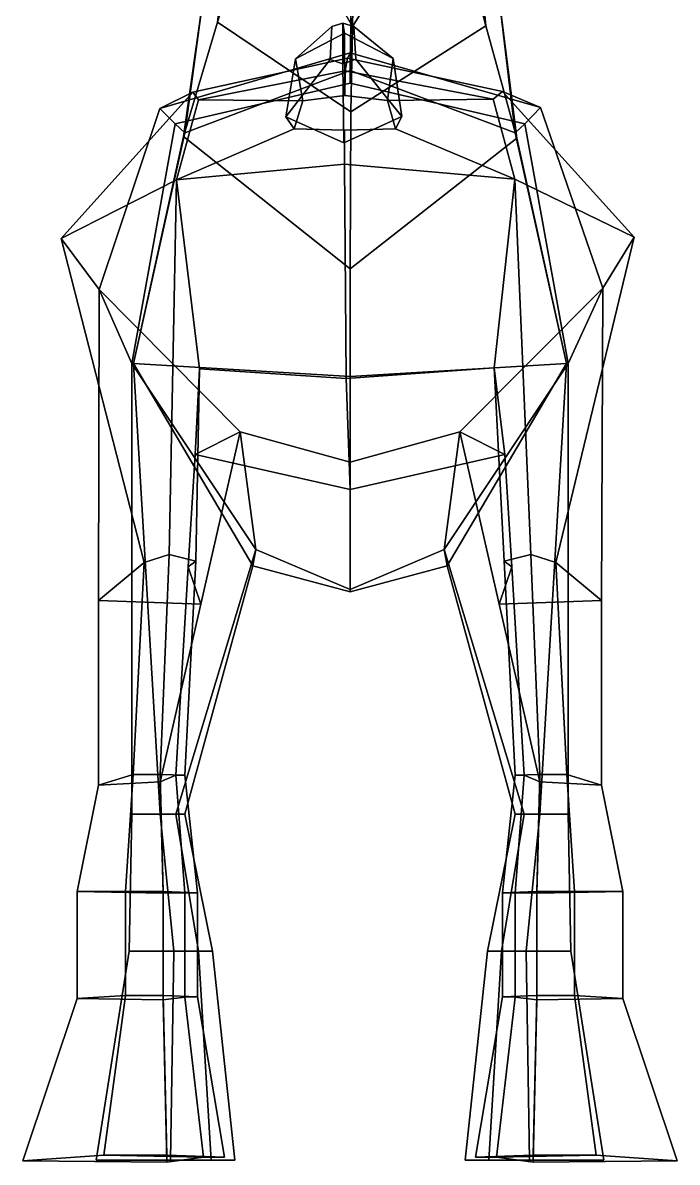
# Model space of a CAD drawing. Extents: x -86 to 94, y -151 to 302.
# Drawn here: x -84.9 to 84.9, y -151.2 to 144.4 of the extents above; entities that cross this region are included whole.
import ezdxf

# ---------------------------------------------------------------- set-up
doc = ezdxf.new("R2010")
doc.units = 0

msp = doc.modelspace()

# ---------------------------------------------------------------- linework, layer by layer
for points in [[(32.958328, 167.580826, 186.645874), (22.912651, 211.076385, 233.788879), (25.130964, 182.662674, 230.946121), (35.262779, 143.68161, 195.11792)], [(0.713539, 147.919083, 251.159149), (-34.70351, 172.449249, 249.450302), (-22.24432, 183.751892, 231.015366), (0.619799, 143.517441, 234.968155)], [(-34.391178, 144.569168, 195.148254), (0.244355, 121.370232, 208.255081), (0.619799, 143.517441, 234.968155), (-22.24432, 183.751892, 231.015366)], [(35.262779, 143.68161, 195.11792), (25.130964, 182.662674, 230.946121), (0.619799, 143.517441, 234.968155), (0.244355, 121.370232, 208.255081)], [(0.713539, 147.919083, 251.159149), (0.619799, 143.517441, 234.968155), (25.130964, 182.662674, 230.946121), (37.083038, 170.92981, 249.361984)], [(-43.176796, 114.901657, 167.02034), (-34.391178, 144.569168, 195.148254), (-31.472836, 168.637909, 186.69278), (-38.028492, 151.608093, 161.912643)], [(38.707783, 150.757416, 161.887436), (32.958328, 167.580826, 186.645874), (35.262779, 143.68161, 195.11792), (43.293999, 114.497597, 167.015335)], [(-42.872486, 115.876572, 125.8843), (-38.028492, 151.608093, 161.912643), (0.404186, 157.424515, 159.699844), (0, 132.057419, 127.531708)], [(42.872486, 115.876572, 125.8843), (0, 132.057419, 127.531708), (0.404186, 157.424515, 159.699844), (38.707783, 150.757416, 161.887436)], [(-56.151844, 56.075397, 144.894592), (-43.176796, 114.901657, 167.02034), (-38.028492, 151.608093, 161.912643), (-42.872486, 115.876572, 125.8843)], [(56.151844, 56.075397, 144.894592), (42.872486, 115.876572, 125.8843), (38.707783, 150.757416, 161.887436), (43.293999, 114.497597, 167.015335)], [(-43.176796, 114.901657, 167.02034), (0, 80.609245, 186.588486), (0.244355, 121.370232, 208.255081), (-34.391178, 144.569168, 195.148254)], [(-5.179558, 134.96022, -83.757721), (-16.624817, 120.019394, -72.78949), (-14.12222, 135.07869, -61.651707), (-4.704548, 143.508575, -81.682457)], [(-4.704548, 143.508575, -81.682457), (-14.12222, 135.07869, -61.651707), (-1.46446, 141.767883, -60.294991), (-1.840218, 144.32045, -81.55072)], [(-1.84078, 133.802261, -84.114723), (-5.179558, 134.96022, -83.757721), (-4.704548, 143.508575, -81.682457), (-1.840218, 144.32045, -81.55072)], [(-1.84078, 133.802261, -84.114723), (-1.840218, 144.32045, -81.55072), (1.024527, 143.522507, -81.782295), (1.498623, 134.976456, -83.8741)], [(1.024527, 143.522507, -81.782295), (-1.840218, 144.32045, -81.55072), (-1.46446, 141.767883, -60.294991), (11.194163, 135.140198, -62.092865)], [(43.293999, 114.497597, 167.015335), (35.262779, 143.68161, 195.11792), (0.244355, 121.370232, 208.255081), (0, 80.609245, 186.588486)], [(1.498623, 134.976456, -83.8741), (1.024527, 143.522507, -81.782295), (11.194163, 135.140198, -62.092865), (13.437099, 120.092407, -73.313347)], [(-14.12222, 135.07869, -61.651707), (-12.263172, 124.220665, -52.355076), (-1.301577, 125.6054, -54.70435), (-1.46446, 141.767883, -60.294991)], [(11.194163, 135.140198, -62.092865), (-1.46446, 141.767883, -60.294991), (-1.301577, 125.6054, -54.70435), (9.745388, 124.274139, -52.738594)], [(-49.358688, 122.227501, 22.258114), (-45.372787, 118.183205, 94.485207), (0, 128.739197, 94.243294), (0.019434, 136.613907, 24.830942)], [(0.019434, 136.613907, 24.830942), (-0.639354, 135.242325, -13.842234), (-40.803337, 126.449562, -15.024826), (-49.358688, 122.227501, 22.258114)], [(0.019434, 136.613907, 24.830942), (49.397552, 122.467384, 20.537195), (39.531849, 126.644684, -16.42474), (-0.639354, 135.242325, -13.842234)], [(49.397552, 122.467384, 20.537195), (0.019434, 136.613907, 24.830942), (0, 128.739197, 94.243294), (45.372787, 118.183205, 94.485207)], [(-0.639354, 135.242325, -13.842234), (-1.248955, 131.981766, -50.107136), (-39.299732, 124.436394, -40.369576), (-40.803337, 126.449562, -15.024826)], [(-16.624817, 120.019394, -72.78949), (-14.497451, 116.890724, -59.571285), (-12.263172, 124.220665, -52.355076), (-14.12222, 135.07869, -61.651707)], [(-1.84078, 133.802261, -84.114723), (-1.61599, 113.32328, -75.959702), (-16.624817, 120.019394, -72.78949), (-5.179558, 134.96022, -83.757721)], [(-1.84078, 133.802261, -84.114723), (1.498623, 134.976456, -83.8741), (13.437099, 120.092407, -73.313347), (-1.61599, 113.32328, -75.959702)], [(-0.639354, 135.242325, -13.842234), (39.531849, 126.644684, -16.42474), (37.175163, 124.622139, -41.702217), (-1.248955, 131.981766, -50.107136)], [(13.437099, 120.092407, -73.313347), (11.194163, 135.140198, -62.092865), (9.745388, 124.274139, -52.738594), (11.790988, 116.954567, -60.029388)], [(0, 128.739197, 94.243294), (-45.372787, 118.183205, 94.485207), (-42.872486, 115.876572, 125.8843), (0, 132.057419, 127.531708)], [(-12.263172, 124.220665, -52.355076), (-39.299732, 124.436394, -40.369576), (-1.248955, 131.981766, -50.107136), (-1.301577, 125.6054, -54.70435)], [(9.745388, 124.274139, -52.738594), (-1.301577, 125.6054, -54.70435), (-1.248955, 131.981766, -50.107136), (37.175163, 124.622139, -41.702217)], [(0, 128.739197, 94.243294), (0, 132.057419, 127.531708), (42.872486, 115.876572, 125.8843), (45.372787, 118.183205, 94.485207)], [(-74.940529, 88.449028, -22.699997), (-40.803337, 126.449562, -15.024826), (-39.299732, 124.436394, -40.369576), (-45.010426, 103.677536, -49.87775)], [(-49.358688, 122.227501, 22.258114), (-40.803337, 126.449562, -15.024826), (-74.940529, 88.449028, -22.699997), (-65.112946, 75.259789, 25.449684)], [(-14.497451, 116.890724, -59.571285), (-45.010426, 103.677536, -49.87775), (-39.299732, 124.436394, -40.369576), (-12.263172, 124.220665, -52.355076)], [(11.790988, 116.954567, -60.029388), (9.745388, 124.274139, -52.738594), (37.175163, 124.622139, -41.702217), (42.727314, 103.890625, -51.406666)], [(73.69841, 88.810051, -25.290165), (42.727314, 103.890625, -51.406666), (37.175163, 124.622139, -41.702217), (39.531849, 126.644684, -16.42474)], [(49.397552, 122.467384, 20.537195), (65.639984, 75.577354, 23.171196), (73.69841, 88.810051, -25.290165), (39.531849, 126.644684, -16.42474)], [(-65.112946, 75.259789, 25.449684), (-56.608112, 56.032173, 95.43779), (-45.372787, 118.183205, 94.485207), (-49.358688, 122.227501, 22.258114)], [(65.639984, 75.577354, 23.171196), (49.397552, 122.467384, 20.537195), (45.372787, 118.183205, 94.485207), (56.608112, 56.032173, 95.43779)], [(-1.61599, 113.32328, -75.959702), (-1.41767, 116.591606, -63.630505), (-14.497451, 116.890724, -59.571285), (-16.624817, 120.019394, -72.78949)], [(-1.61599, 113.32328, -75.959702), (13.437099, 120.092407, -73.313347), (11.790988, 116.954567, -60.029388), (-1.41767, 116.591606, -63.630505)], [(-56.608112, 56.032173, 95.43779), (-56.151844, 56.075397, 144.894592), (-42.872486, 115.876572, 125.8843), (-45.372787, 118.183205, 94.485207)], [(-14.497451, 116.890724, -59.571285), (-1.41767, 116.591606, -63.630505), (-1.447137, 107.7631, -67.470177), (-45.010426, 103.677536, -49.87775)], [(11.790988, 116.954567, -60.029388), (42.727314, 103.890625, -51.406666), (-1.447137, 107.7631, -67.470177), (-1.41767, 116.591606, -63.630505)], [(56.608112, 56.032173, 95.43779), (45.372787, 118.183205, 94.485207), (42.872486, 115.876572, 125.8843), (56.151844, 56.075397, 144.894592)], [(-56.151844, 56.075397, 144.894592), (0, 52.644833, 186.083374), (0, 80.609245, 186.588486), (-43.176796, 114.901657, 167.02034)], [(56.151844, 56.075397, 144.894592), (43.293999, 114.497597, 167.015335), (0, 80.609245, 186.588486), (0, 52.644833, 186.083374)], [(-1.034159, 52.183823, -56.8092), (-39.084938, 54.682076, -44.654591), (-45.010426, 103.677536, -49.87775), (-1.447137, 107.7631, -67.470177)], [(-1.034159, 52.183823, -56.8092), (-1.447137, 107.7631, -67.470177), (42.727314, 103.890625, -51.406666), (37.389961, 54.867821, -45.987236)], [(-45.010426, 103.677536, -49.87775), (-46.911644, 6.438568, -58.397278), (-53.426971, 4.400899, -54.018333), (-74.940529, 88.449028, -22.699997)], [(-45.010426, 103.677536, -49.87775), (-39.084938, 54.682076, -44.654591), (-39.962429, 4.738344, -54.743511), (-46.911644, 6.438568, -58.397278)], [(42.727314, 103.890625, -51.406666), (46.911644, 6.438568, -58.397278), (39.962429, 4.738344, -54.743511), (37.389961, 54.867821, -45.987236)], [(42.727314, 103.890625, -51.406666), (73.69841, 88.810051, -25.290165), (53.426971, 4.400899, -54.018333), (46.911644, 6.438568, -58.397278)], [(65.639984, 75.577354, 23.171196), (65.214783, -5.475975, 3.271402), (53.426971, 4.400899, -54.018333), (73.69841, 88.810051, -25.290165)], [(-65.112946, 75.259789, 25.449684), (-74.940529, 88.449028, -22.699997), (-53.426971, 4.400899, -54.018333), (-65.214783, -5.475975, 3.271402)], [(-65.112946, 75.259789, 25.449684), (-65.214783, -5.475975, 3.271402), (-38.72057, -6.392885, 8.048253), (-28.501299, 38.326637, 24.96455)], [(-28.501299, 38.326637, 24.96455), (-24.466627, 7.74313, 96.387161), (-56.608112, 56.032173, 95.43779), (-65.112946, 75.259789, 25.449684)], [(28.501299, 38.326637, 24.96455), (65.639984, 75.577354, 23.171196), (56.608112, 56.032173, 95.43779), (24.466627, 7.74313, 96.387161)], [(65.639984, 75.577354, 23.171196), (28.501299, 38.326637, 24.96455), (38.72057, -6.392885, 8.048253), (65.214783, -5.475975, 3.271402)], [(-49.256004, -60.915943, 133.206619), (-56.151844, 56.075397, 144.894592), (-56.608112, 56.032173, 95.43779), (-56.608112, -60.915943, 114.094528)], [(-45.221333, -60.915943, 114.521744), (-56.608112, -60.915943, 114.094528), (-56.608112, 56.032173, 95.43779), (-24.466627, 7.74313, 96.387161)], [(0, -3.21742, 144.894592), (0, 52.644833, 186.083374), (-56.151844, 56.075397, 144.894592), (-25.214273, 3.496203, 131.186356)], [(-42.872486, -60.915943, 127.795464), (-25.214273, 3.496203, 131.186356), (-56.151844, 56.075397, 144.894592), (-49.256004, -60.915943, 133.206619)], [(-39.962429, 4.738344, -54.743511), (-39.084938, 54.682076, -44.654591), (-40.20105, 32.445641, -24.344269), (-41.952877, 3.260037, -51.56665)], [(0, 23.310841, -24.134932), (-40.20105, 32.445641, -24.344269), (-39.084938, 54.682076, -44.654591), (-1.034159, 52.183823, -56.8092)], [(0, 23.310841, -24.134932), (-1.034159, 52.183823, -56.8092), (37.389961, 54.867821, -45.987236), (40.20105, 32.445641, -24.344269)], [(0, -3.21742, 144.894592), (25.214273, 3.496203, 131.186356), (56.151844, 56.075397, 144.894592), (0, 52.644833, 186.083374)], [(45.221333, -60.915943, 114.521744), (24.466627, 7.74313, 96.387161), (56.608112, 56.032173, 95.43779), (56.608112, -60.915943, 114.094528)], [(42.872486, -60.915943, 127.795464), (49.256004, -60.915943, 133.206619), (56.151844, 56.075397, 144.894592), (25.214273, 3.496203, 131.186356)], [(37.389961, 54.867821, -45.987236), (39.962429, 4.738344, -54.743511), (41.952877, 3.260037, -51.56665), (40.20105, 32.445641, -24.344269)], [(49.256004, -60.915943, 133.206619), (56.608112, -60.915943, 114.094528), (56.608112, 56.032173, 95.43779), (56.151844, 56.075397, 144.894592)], [(-38.72057, -6.392885, 8.048253), (-41.952877, 3.260037, -51.56665), (-40.20105, 32.445641, -24.344269), (-28.501299, 38.326637, 24.96455)], [(-28.501299, 38.326637, 24.96455), (-40.20105, 32.445641, -24.344269), (0, 23.310841, -24.134932), (0, 30.464899, 24.96455)], [(0, 30.464899, 24.96455), (0, -2.572437, 96.623558), (-24.466627, 7.74313, 96.387161), (-28.501299, 38.326637, 24.96455)], [(0, 30.464899, 24.96455), (28.501299, 38.326637, 24.96455), (24.466627, 7.74313, 96.387161), (0, -2.572437, 96.623558)], [(28.501299, 38.326637, 24.96455), (0, 30.464899, 24.96455), (0, 23.310841, -24.134932), (40.20105, 32.445641, -24.344269)], [(38.72057, -6.392885, 8.048253), (28.501299, 38.326637, 24.96455), (40.20105, 32.445641, -24.344269), (41.952877, 3.260037, -51.56665)], [(-49.256004, -50.617638, -59.005524), (-56.257679, -50.617638, -59.005524), (-53.426971, 4.400899, -54.018333), (-46.911644, 6.438568, -58.397278)], [(-46.911644, 6.438568, -58.397278), (-39.962429, 4.738344, -54.743511), (-42.872486, -50.758972, -59.005524), (-49.256004, -50.617638, -59.005524)], [(-45.221333, -60.915943, 114.521744), (-24.466627, 7.74313, 96.387161), (-25.214273, 3.496203, 131.186356), (-42.872486, -60.915943, 127.795464)], [(0, -2.572437, 96.623558), (0, -3.21742, 144.894592), (-25.214273, 3.496203, 131.186356), (-24.466627, 7.74313, 96.387161)], [(0, -2.572437, 96.623558), (24.466627, 7.74313, 96.387161), (25.214273, 3.496203, 131.186356), (0, -3.21742, 144.894592)], [(45.221333, -60.915943, 114.521744), (42.872486, -60.915943, 127.795464), (25.214273, 3.496203, 131.186356), (24.466627, 7.74313, 96.387161)], [(46.911644, 6.438568, -58.397278), (49.256004, -50.617638, -59.005524), (42.872486, -50.758972, -59.005524), (39.962429, 4.738344, -54.743511)], [(49.256004, -50.617638, -59.005524), (46.911644, 6.438568, -58.397278), (53.426971, 4.400899, -54.018333), (56.257679, -50.617638, -59.005524)], [(-53.426971, 4.400899, -54.018333), (-56.257679, -50.617638, -59.005524), (-65.214783, -53.394768, -9.391403), (-65.214783, -5.475975, 3.271402)], [(-45.211315, -50.766739, -59.005524), (-41.952877, 3.260037, -51.56665), (-38.72057, -6.392885, 8.048253), (-49.256004, -52.495953, -9.391403)], [(-42.872486, -50.758972, -59.005524), (-39.962429, 4.738344, -54.743511), (-41.952877, 3.260037, -51.56665), (-45.211315, -50.766739, -59.005524)], [(45.211315, -50.766739, -59.005524), (49.256004, -52.495953, -9.391403), (38.72057, -6.392885, 8.048253), (41.952877, 3.260037, -51.56665)], [(42.872486, -50.758972, -59.005524), (45.211315, -50.766739, -59.005524), (41.952877, 3.260037, -51.56665), (39.962429, 4.738344, -54.743511)], [(53.426971, 4.400899, -54.018333), (65.214783, -5.475975, 3.271402), (65.214783, -53.394768, -9.391403), (56.257679, -50.617638, -59.005524)], [(-65.214783, -5.475975, 3.271402), (-65.214783, -53.394768, -9.391403), (-49.256004, -52.495953, -9.391403), (-38.72057, -6.392885, 8.048253)], [(65.214783, -5.475975, 3.271402), (38.72057, -6.392885, 8.048253), (49.256004, -52.495953, -9.391403), (65.214783, -53.394768, -9.391403)], [(-70.777878, -81.007057, -38.737366), (-65.214783, -53.394768, -9.391403), (-56.257679, -50.617638, -59.005524), (-58.278629, -80.957832, -71.63726)], [(-48.508106, -81.371948, -38.737366), (-49.256004, -52.495953, -9.391403), (-65.214783, -53.394768, -9.391403), (-70.777878, -81.007057, -38.737366)], [(-58.278629, -80.957832, -71.63726), (-56.257679, -50.617638, -59.005524), (-49.256004, -50.617638, -59.005524), (-48.508106, -80.957832, -72.828262)], [(-39.600193, -81.306847, -72.474174), (-48.508106, -80.957832, -72.828262), (-49.256004, -50.617638, -59.005524), (-42.872486, -50.758972, -59.005524)], [(-48.508106, -81.371948, -38.737366), (-42.863911, -81.326004, -71.609299), (-45.211315, -50.766739, -59.005524), (-49.256004, -52.495953, -9.391403)], [(-42.863911, -81.326004, -71.609299), (-39.600193, -81.306847, -72.474174), (-42.872486, -50.758972, -59.005524), (-45.211315, -50.766739, -59.005524)], [(39.600193, -81.306847, -72.474174), (42.872486, -50.758972, -59.005524), (49.256004, -50.617638, -59.005524), (48.508106, -80.957832, -72.828262)], [(42.863911, -81.326004, -71.609299), (45.211315, -50.766739, -59.005524), (42.872486, -50.758972, -59.005524), (39.600193, -81.306847, -72.474174)], [(48.508106, -81.371948, -38.737366), (49.256004, -52.495953, -9.391403), (45.211315, -50.766739, -59.005524), (42.863911, -81.326004, -71.609299)], [(58.278629, -80.957832, -71.63726), (48.508106, -80.957832, -72.828262), (49.256004, -50.617638, -59.005524), (56.257679, -50.617638, -59.005524)], [(48.508106, -81.371948, -38.737366), (70.777878, -81.007057, -38.737366), (65.214783, -53.394768, -9.391403), (49.256004, -52.495953, -9.391403)], [(70.777878, -81.007057, -38.737366), (58.278629, -80.957832, -71.63726), (56.257679, -50.617638, -59.005524), (65.214783, -53.394768, -9.391403)], [(-39.349094, -96.456642, 97.878189), (-57.34021, -96.456642, 97.203186), (-56.608112, -60.915943, 114.094528), (-45.221333, -60.915943, 114.521744)], [(-45.723877, -96.456642, 127.400276), (-49.256004, -60.915943, 133.206619), (-56.608112, -60.915943, 114.094528), (-57.34021, -96.456642, 97.203186)], [(-45.723877, -96.456642, 127.400276), (-35.63792, -96.456642, 118.850655), (-42.872486, -60.915943, 127.795464), (-49.256004, -60.915943, 133.206619)], [(-35.63792, -96.456642, 118.850655), (-39.349094, -96.456642, 97.878189), (-45.221333, -60.915943, 114.521744), (-42.872486, -60.915943, 127.795464)], [(35.63792, -96.456642, 118.850655), (42.872486, -60.915943, 127.795464), (45.221333, -60.915943, 114.521744), (39.349094, -96.456642, 97.878189)], [(45.723877, -96.456642, 127.400276), (49.256004, -60.915943, 133.206619), (42.872486, -60.915943, 127.795464), (35.63792, -96.456642, 118.850655)], [(39.349094, -96.456642, 97.878189), (45.221333, -60.915943, 114.521744), (56.608112, -60.915943, 114.094528), (57.34021, -96.456642, 97.203186)], [(45.723877, -96.456642, 127.400276), (57.34021, -96.456642, 97.203186), (56.608112, -60.915943, 114.094528), (49.256004, -60.915943, 133.206619)], [(-70.777878, -108.758995, -17.750196), (-70.777878, -81.007057, -38.737366), (-58.278629, -80.957832, -71.63726), (-58.278629, -107.9636, -48.406071)], [(-48.508106, -109.123871, -17.750196), (-48.508106, -81.371948, -38.737366), (-70.777878, -81.007057, -38.737366), (-70.777878, -108.758995, -17.750196)], [(-58.278629, -107.9636, -48.406071), (-58.278629, -80.957832, -71.63726), (-48.508106, -80.957832, -72.828262), (-48.508106, -107.9636, -48.554947)], [(-39.600193, -108.350677, -48.510693), (-48.508106, -107.9636, -48.554947), (-48.508106, -80.957832, -72.828262), (-39.600193, -81.306847, -72.474174)], [(-48.508106, -109.123871, -17.750196), (-42.863911, -108.371933, -48.402576), (-42.863911, -81.326004, -71.609299), (-48.508106, -81.371948, -38.737366)], [(-42.863911, -108.371933, -48.402576), (-39.600193, -108.350677, -48.510693), (-39.600193, -81.306847, -72.474174), (-42.863911, -81.326004, -71.609299)], [(39.600193, -108.350677, -48.510693), (39.600193, -81.306847, -72.474174), (48.508106, -80.957832, -72.828262), (48.508106, -107.9636, -48.554947)], [(42.863911, -108.371933, -48.402576), (42.863911, -81.326004, -71.609299), (39.600193, -81.306847, -72.474174), (39.600193, -108.350677, -48.510693)], [(48.508106, -109.123871, -17.750196), (48.508106, -81.371948, -38.737366), (42.863911, -81.326004, -71.609299), (42.863911, -108.371933, -48.402576)], [(58.278629, -107.9636, -48.406071), (48.508106, -107.9636, -48.554947), (48.508106, -80.957832, -72.828262), (58.278629, -80.957832, -71.63726)], [(48.508106, -109.123871, -17.750196), (70.777878, -108.758995, -17.750196), (70.777878, -81.007057, -38.737366), (48.508106, -81.371948, -38.737366)], [(70.777878, -108.758995, -17.750196), (58.278629, -107.9636, -48.406071), (58.278629, -80.957832, -71.63726), (70.777878, -81.007057, -38.737366)], [(-36.005554, -150.659653, 97.716942), (-65.870796, -150.659653, 96.50869), (-57.34021, -96.456642, 97.203186), (-39.349094, -96.456642, 97.878189)], [(-46.587688, -150.659653, 150.561478), (-45.723877, -96.456642, 127.400276), (-57.34021, -96.456642, 97.203186), (-65.870796, -150.659653, 96.50869)], [(-46.587688, -150.659653, 150.561478), (-29.845003, -150.659653, 135.25766), (-35.63792, -96.456642, 118.850655), (-45.723877, -96.456642, 127.400276)], [(-29.845003, -150.659653, 135.25766), (-36.005554, -150.659653, 97.716942), (-39.349094, -96.456642, 97.878189), (-35.63792, -96.456642, 118.850655)], [(29.845003, -150.659653, 135.25766), (35.63792, -96.456642, 118.850655), (39.349094, -96.456642, 97.878189), (36.005554, -150.659653, 97.716942)], [(46.587688, -150.659653, 150.561478), (45.723877, -96.456642, 127.400276), (35.63792, -96.456642, 118.850655), (29.845003, -150.659653, 135.25766)], [(36.005554, -150.659653, 97.716942), (39.349094, -96.456642, 97.878189), (57.34021, -96.456642, 97.203186), (65.870796, -150.659653, 96.50869)], [(46.587688, -150.659653, 150.561478), (65.870796, -150.659653, 96.50869), (57.34021, -96.456642, 97.203186), (45.723877, -96.456642, 127.400276)], [(-84.899681, -150.885025, 25.604677), (-70.777878, -108.758995, -17.750196), (-58.278629, -107.9636, -48.406071), (-63.900932, -149.424072, -44.181053)], [(-47.486446, -151.224625, 25.604677), (-48.508106, -109.123871, -17.750196), (-70.777878, -108.758995, -17.750196), (-84.899681, -150.885025, 25.604677)], [(-63.900932, -149.424072, -44.181053), (-58.278629, -107.9636, -48.406071), (-48.508106, -107.9636, -48.554947), (-47.486446, -149.424072, -44.906197)], [(-32.521152, -149.881775, -44.690613), (-47.486446, -149.424072, -44.906197), (-48.508106, -107.9636, -48.554947), (-39.600193, -108.350677, -48.510693)], [(-47.486446, -151.224625, 25.604677), (-38.004204, -149.906921, -44.164032), (-42.863911, -108.371933, -48.402576), (-48.508106, -109.123871, -17.750196)], [(-38.004204, -149.906921, -44.164032), (-32.521152, -149.881775, -44.690613), (-39.600193, -108.350677, -48.510693), (-42.863911, -108.371933, -48.402576)], [(32.521152, -149.881775, -44.690613), (39.600193, -108.350677, -48.510693), (48.508106, -107.9636, -48.554947), (47.486446, -149.424072, -44.906197)], [(38.004204, -149.906921, -44.164032), (42.863911, -108.371933, -48.402576), (39.600193, -108.350677, -48.510693), (32.521152, -149.881775, -44.690613)], [(47.486446, -151.224625, 25.604677), (48.508106, -109.123871, -17.750196), (42.863911, -108.371933, -48.402576), (38.004204, -149.906921, -44.164032)], [(63.900932, -149.424072, -44.181053), (47.486446, -149.424072, -44.906197), (48.508106, -107.9636, -48.554947), (58.278629, -107.9636, -48.406071)], [(47.486446, -151.224625, 25.604677), (84.899681, -150.885025, 25.604677), (70.777878, -108.758995, -17.750196), (48.508106, -109.123871, -17.750196)], [(84.899681, -150.885025, 25.604677), (63.900932, -149.424072, -44.181053), (58.278629, -107.9636, -48.406071), (70.777878, -108.758995, -17.750196)], [(-84.899681, -150.885025, 25.604677), (-63.900932, -149.424072, -44.181053), (-38.004204, -149.906921, -44.164032), (-47.486446, -151.224625, 25.604677)], [(-65.870796, -150.659653, 96.50869), (-36.005554, -150.659653, 97.716942), (-29.845003, -150.659653, 135.25766), (-46.587688, -150.659653, 150.561478)], [(-63.900932, -149.424072, -44.181053), (-47.486446, -149.424072, -44.906197), (-32.521152, -149.881775, -44.690613), (-38.004204, -149.906921, -44.164032)], [(65.870796, -150.659653, 96.50869), (46.587688, -150.659653, 150.561478), (29.845003, -150.659653, 135.25766), (36.005554, -150.659653, 97.716942)], [(63.900932, -149.424072, -44.181053), (38.004204, -149.906921, -44.164032), (32.521152, -149.881775, -44.690613), (47.486446, -149.424072, -44.906197)], [(84.899681, -150.885025, 25.604677), (47.486446, -151.224625, 25.604677), (38.004204, -149.906921, -44.164032), (63.900932, -149.424072, -44.181053)]]:
    msp.add_3dface(points)

doc.saveas('drawing.dxf')
